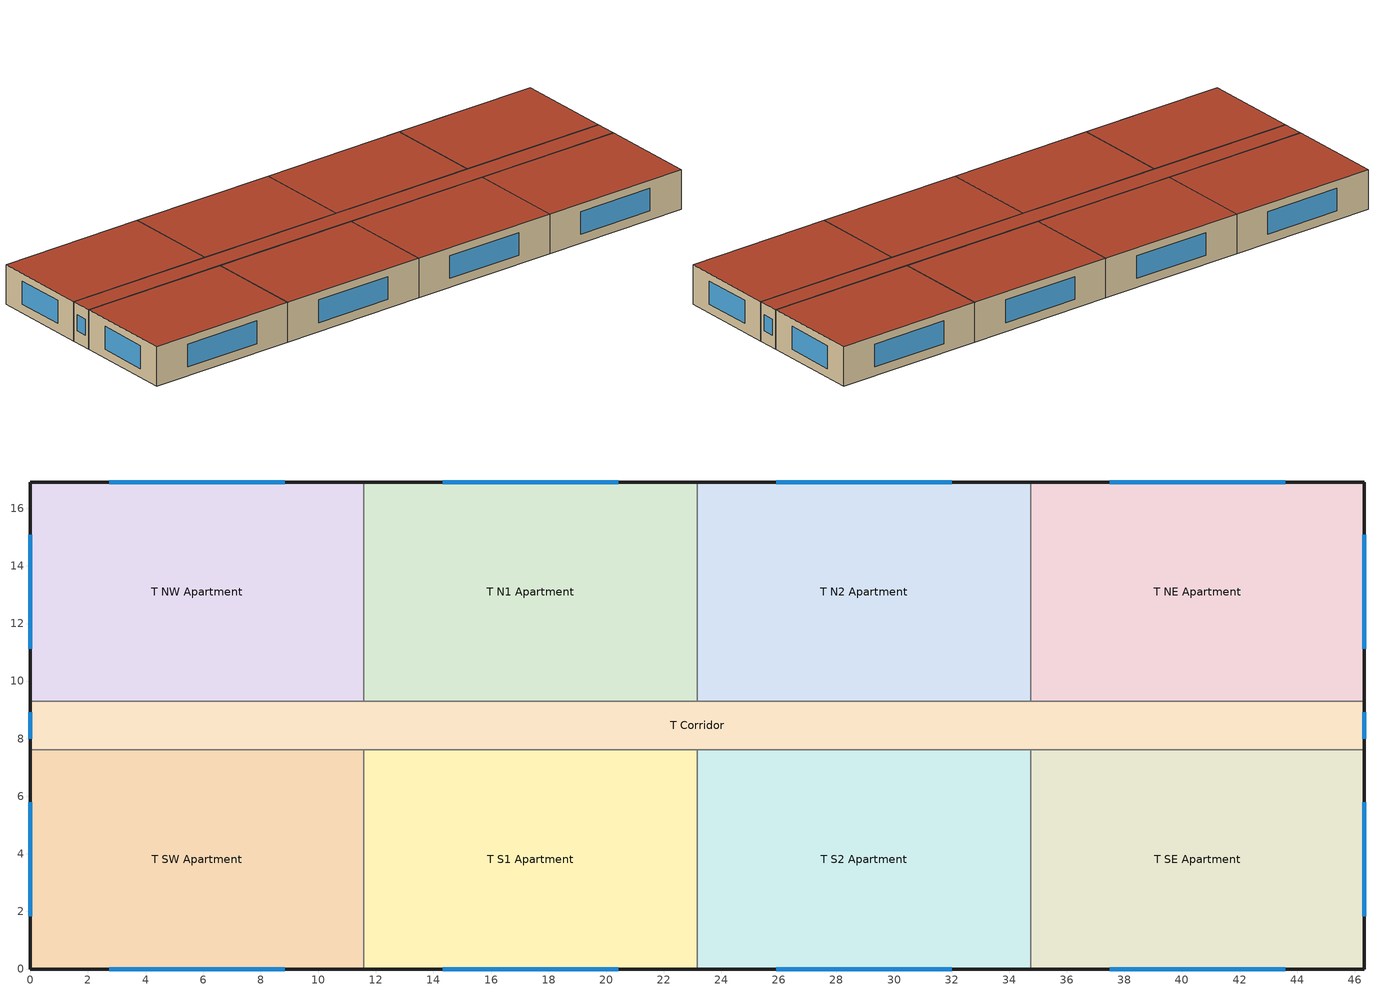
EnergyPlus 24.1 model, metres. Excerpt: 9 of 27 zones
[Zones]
T Corridor
 floor adiabatic (INT-FLOOR-TOPSIDE): 46.33,9.3 46.33,7.62 0,7.62 0,9.3 z9.14
 wall outside (Wood Frame Res Ext Wall): 46.33,7.62 46.33,9.3 / 0,9.3 0,7.62 z9.14:12.19
 wall to T NE Apartment (int-walls): 46.33,9.3 34.75,9.3 z9.14:12.19
 wall to T SW Apartment (int-walls): 0,7.62 11.58,7.62 z9.14:12.19
 wall to T NW Apartment (int-walls): 11.58,9.3 0,9.3 z9.14:12.19
 wall to T N1 Apartment (int-walls): 23.16,9.3 11.58,9.3 z9.14:12.19
 wall to T N2 Apartment (int-walls): 34.75,9.3 23.16,9.3 z9.14:12.19
 wall to T S1 Apartment (int-walls): 11.58,7.62 23.16,7.62 z9.14:12.19
 wall to T S2 Apartment (int-walls): 23.16,7.62 34.75,7.62 z9.14:12.19
 wall to T SE Apartment (int-walls): 34.75,7.62 46.33,7.62 z9.14:12.19
 window (Window Res Operable): 0,8.91 0,8 / 46.33,8 46.33,8.91 z10.1:11.32
 roof outside (IEAD Res Roof): 46.33,7.62 46.33,9.3 0,9.3 0,7.62 z12.19
T N1 Apartment
 floor adiabatic (INT-FLOOR-TOPSIDE): 23.16,16.92 23.16,9.3 11.58,9.3 11.58,16.92 z9.14
 wall outside (Wood Frame Res Ext Wall): 23.16,16.92 11.58,16.92 z9.14:12.19
 wall to T N2 Apartment (int-walls): 23.16,9.3 23.16,16.92 z9.14:12.19
 wall to T NW Apartment (int-walls): 11.58,16.92 11.58,9.3 z9.14:12.19
 window (Window Res Operable): 20.42,16.92 14.33,16.92 z9.84:11.58
 roof outside (IEAD Res Roof): 23.16,9.3 23.16,16.92 11.58,16.92 11.58,9.3 z12.19
T N2 Apartment
 floor adiabatic (INT-FLOOR-TOPSIDE): 34.75,16.92 34.75,9.3 23.16,9.3 23.16,16.92 z9.14
 wall outside (Wood Frame Res Ext Wall): 34.75,16.92 23.16,16.92 z9.14:12.19
 wall to T NE Apartment (int-walls): 34.75,9.3 34.75,16.92 z9.14:12.19
 window (Window Res Operable): 32,16.92 25.91,16.92 z9.84:11.58
 roof outside (IEAD Res Roof): 34.75,9.3 34.75,16.92 23.16,16.92 23.16,9.3 z12.19
T NE Apartment
 floor adiabatic (INT-FLOOR-TOPSIDE): 46.33,16.92 46.33,9.3 34.75,9.3 34.75,16.92 z9.14
 wall outside (Wood Frame Res Ext Wall): 46.33,9.3 46.33,16.92 34.75,16.92 z9.14:12.19
 window (Window Res Operable): 43.58,16.92 37.49,16.92 z9.84:11.58; 46.33,11.13 46.33,15.09 z9.83:11.59
 roof outside (IEAD Res Roof): 46.33,9.3 46.33,16.92 34.75,16.92 34.75,9.3 z12.19
T NW Apartment
 floor adiabatic (INT-FLOOR-TOPSIDE): 11.58,16.92 11.58,9.3 0,9.3 0,16.92 z9.14
 wall outside (Wood Frame Res Ext Wall): 11.58,16.92 0,16.92 0,9.3 z9.14:12.19
 window (Window Res Operable): 8.83,16.92 2.75,16.92 z9.84:11.58; 0,15.09 0,11.13 z9.83:11.59
 roof outside (IEAD Res Roof): 11.58,9.3 11.58,16.92 0,16.92 0,9.3 z12.19
T S1 Apartment
 floor adiabatic (INT-FLOOR-TOPSIDE): 23.16,7.62 23.16,0 11.58,0 11.58,7.62 z9.14
 wall outside (Wood Frame Res Ext Wall): 11.58,0 23.16,0 z9.14:12.19
 wall to T S2 Apartment (int-walls): 23.16,0 23.16,7.62 z9.14:12.19
 wall to T SW Apartment (int-walls): 11.58,7.62 11.58,0 z9.14:12.19
 window (Window Res Operable): 14.33,0 20.42,0 z9.84:11.58
 roof outside (IEAD Res Roof): 23.16,0 23.16,7.62 11.58,7.62 11.58,0 z12.19
T S2 Apartment
 floor adiabatic (INT-FLOOR-TOPSIDE): 34.75,7.62 34.75,0 23.16,0 23.16,7.62 z9.14
 wall outside (Wood Frame Res Ext Wall): 23.16,0 34.75,0 z9.14:12.19
 wall to T SE Apartment (int-walls): 34.75,0 34.75,7.62 z9.14:12.19
 window (Window Res Operable): 25.91,0 32,0 z9.84:11.58
 roof outside (IEAD Res Roof): 34.75,0 34.75,7.62 23.16,7.62 23.16,0 z12.19
T SE Apartment
 floor adiabatic (INT-FLOOR-TOPSIDE): 46.33,7.62 46.33,0 34.75,0 34.75,7.62 z9.14
 wall outside (Wood Frame Res Ext Wall): 34.75,0 46.33,0 46.33,7.62 z9.14:12.19
 window (Window Res Operable): 46.33,1.83 46.33,5.79 z9.83:11.59; 37.49,0 43.58,0 z9.84:11.58
 roof outside (IEAD Res Roof): 46.33,0 46.33,7.62 34.75,7.62 34.75,0 z12.19
T SW Apartment
 floor adiabatic (INT-FLOOR-TOPSIDE): 11.58,7.62 11.58,0 0,0 0,7.62 z9.14
 wall outside (Wood Frame Res Ext Wall): 0,7.62 0,0 11.58,0 z9.14:12.19
 window (Window Res Operable): 0,5.79 0,1.83 z9.83:11.59; 2.75,0 8.83,0 z9.84:11.58
 roof outside (IEAD Res Roof): 11.58,0 11.58,7.62 0,7.62 0,0 z12.19
[Building]
Ref Bldg Midrise Apartment Pre1980_v1.3_5.0: North Axis {deg}=0; Terrain=City; Loads Convergence Tolerance Value {W}=0.04; Temperature Convergence Tolerance Value {deltaC}=0.2; Solar Distribution=FullInteriorAndExterior; Maximum Number of Warmup Days=30; Minimum Number of Warmup Days=6
[Site:Location]
USA IL-CHICAGO-OHARE: Latitude {deg}=41.77; Longitude {deg}=-87.75; Time Zone {hr}=-6; Elevation {m}=190
[SizingPeriod:DesignDay] Day of Month=21; Dry-Bulb Temperature Range Modifier Type=DefaultMultipliers; Humidity Condition Type=Wetbulb; Barometric Pressure {Pa}=99063; Rain Indicator=No; Snow Indicator=No; Daylight Saving Time Indicator=No; Solar Model Indicator=ASHRAEClearSky; Begin Environment Reset Mode=FullResetAtBeginEnvironment
Name | Month | Day Type | Maximum Dry-Bulb Temperature {C} | Daily Dry-Bulb Temperature Range {deltaC} | Wetbulb or DewPoint at Maximum Dry-Bulb {C} | Wind Speed {m/s} | Wind Direction {deg} | Sky Clearness
CHICAGO Ann Clg .4% Condns WB=>MDB | 7 | SummerDesignDay | 31.2 | 10.7 | 25.5 | 5.3 | 230 | 1
CHICAGO Ann Htg 99.6% Condns DB | 1 | WinterDesignDay | -20.6 | 0 | -20.6 | 4.9 | 270 | 0
[Site:GroundTemperature:BuildingSurface]
15, 15, 15, 15, 15, 15, 15, 15, 15, 15, 15, 15
[Material] Thermal Absorptance=0.9
Name | Roughness | Thickness {m} | Conductivity {W/m-K} | Density {kg/m3} | Specific Heat {J/kg-K} | Solar Absorptance | Visible Absorptance
1/2IN Gypsum | Smooth | 0.0127 | 0.16 | 784.9 | 830 | 0.92 | 0.92
IEAD Res Roof Insulation | MediumRough | 0.18 | 0.049 | 265 | 836.8 | 0.7 | 0.7
MAT-CC05 4 HW CONCRETE | Rough | 0.1016 | 1.311 | 2240 | 836.8 | 0.7 | 0.7
Roof Membrane | VeryRough | 0.0095 | 0.16 | 1121.29 | 1460 | 0.7 | 0.7
Std Wood 6inch | MediumSmooth | 0.15 | 0.12 | 540 | 1210 | 0.7 | 0.7
Wood Frame Res Wall batt Insulation | MediumRough | 0.1 | 0.04 | 12 | 840 | 0.7 | 0.7
Brick Veneer | MediumRough | 0.1016 | 0.8 | 1920 | 840 | 0.7 | 0.7
Wood_Joist_184mm | MediumRough | 0.184 | 0.12 | 600 | 1600 | 0.6 | 0.6
XPS_8inch | MediumRough | 0.2032 | 0.028 | 35 | 1450 | 0.7 | 0.7
XPS_4inch | MediumRough | 0.1016 | 0.028 | 35 | 1450 | 0.7 | 0.7
[Material:NoMass] Thermal Absorptance=0.9; Solar Absorptance=0.7
Name | Roughness | Thermal Resistance {m2-K/W} | Visible Absorptance
CP02 CARPET PAD | VeryRough | 0.2165 | 0.8
MAT-AIR-WALL | Rough | 0.207949 | 0.7
[WindowMaterial:SimpleGlazingSystem]
Res Operable Assembly Window: U-Factor {W/m2-K}=1.7; Solar Heat Gain Coefficient=0.5
[Construction]
IEAD Res Roof: Roof Membrane, XPS_8inch, Wood_Joist_184mm, IEAD Res Roof Insulation, 1/2IN Gypsum
int-walls: 1/2IN Gypsum, 1/2IN Gypsum
InteriorFurnishings: Std Wood 6inch
Wood Frame Res Ext Wall: Brick Veneer, 1/2IN Gypsum, MAT-AIR-WALL, XPS_4inch, Wood Frame Res Wall batt Insulation, 1/2IN Gypsum
Window Res Operable: Res Operable Assembly Window
INT-FLOOR-TOPSIDE: MAT-CC05 4 HW CONCRETE, CP02 CARPET PAD
[Space]
Name | Zone
T Corridor Space | T Corridor
T N1 Apartment Space | T N1 Apartment
T N2 Apartment Space | T N2 Apartment
T NE Apartment Space | T NE Apartment
T NW Apartment Space | T NW Apartment
T S1 Apartment Space | T S1 Apartment
T S2 Apartment Space | T S2 Apartment
T SE Apartment Space | T SE Apartment
T SW Apartment Space | T SW Apartment
[Zone] Multiplier=1; Part of Total Floor Area=Yes
T Corridor; T N1 Apartment; T N2 Apartment; T NE Apartment; T NW Apartment; T S1 Apartment; T S2 Apartment; T SE Apartment; T SW Apartment
[InternalMass] Construction=InteriorFurnishings
Name | Zone or ZoneList | Space or SpaceList | Surface Area {m2}
T Corridor Internal Mass | T Corridor | T Corridor Space | 155.3169
T N1 Apartment Internal Mass | T N1 Apartment | T N1 Apartment Space | 176.4974
T N2 Apartment Internal Mass | T N2 Apartment | T N2 Apartment Space | 176.4974
T NE Apartment Internal Mass | T NE Apartment | T NE Apartment Space | 176.4974
T NW Apartment Internal Mass | T NW Apartment | T NW Apartment Space | 176.4974
T S1 Apartment Internal Mass | T S1 Apartment | T S1 Apartment Space | 176.4974
T S2 Apartment Internal Mass | T S2 Apartment | T S2 Apartment Space | 176.4974
T SE Apartment Internal Mass | T SE Apartment | T SE Apartment Space | 176.4974
T SW Apartment Internal Mass | T SW Apartment | T SW Apartment Space | 176.4974
[People] Number of People Schedule=APT_OCC_SCH; Number of People Calculation Method=People; Number of People=2.5; Fraction Radiant=0.3; Activity Level Schedule=ACTIVITY_SCH; Enable ASHRAE 55 Comfort Warnings=No; Mean Radiant Temperature Calculation Type=EnclosureAveraged; Work Efficiency Schedule=WORK_EFF_SCH; Clothing Insulation Schedule=CLOTHING_SCH; Air Velocity Schedule=AIR_VELO_SCH; Thermal Comfort Model 1 Type=FANGER
Name | Zone or ZoneList or Space or SpaceList
T N1 Apartment People | T N1 Apartment Space
T N2 Apartment People | T N2 Apartment Space
T NE Apartment People | T NE Apartment Space
T NW Apartment People | T NW Apartment Space
T S1 Apartment People | T S1 Apartment Space
T S2 Apartment People | T S2 Apartment Space
T SE Apartment People | T SE Apartment Space
T SW Apartment People | T SW Apartment Space
[Lights] Design Level Calculation Method=Watts/Area; Return Air Fraction=0; Fraction Radiant=0.7; Fraction Visible=0.2; Fraction Replaceable=1; Return Air Fraction Calculated from Plenum Temperature=No
Name | Zone or ZoneList or Space or SpaceList | Schedule | Watts per Floor Area {W/m2}
T Corridor_Lights | T Corridor Space | COR_LIGHT_SCH | 9.9
T N1 Apartment_Lights | T N1 Apartment Space | APT_LIGHT_SCH | 3.88
T N2 Apartment_Lights | T N2 Apartment Space | APT_LIGHT_SCH | 3.88
T NE Apartment_Lights | T NE Apartment Space | APT_LIGHT_SCH | 3.88
T NW Apartment_Lights | T NW Apartment Space | APT_LIGHT_SCH | 3.88
T S1 Apartment_Lights | T S1 Apartment Space | APT_LIGHT_SCH | 3.88
T S2 Apartment_Lights | T S2 Apartment Space | APT_LIGHT_SCH | 3.88
T SE Apartment_Lights | T SE Apartment Space | APT_LIGHT_SCH | 3.88
T SW Apartment_Lights | T SW Apartment Space | APT_LIGHT_SCH | 3.88
[ElectricEquipment] Schedule=APT_EQP_SCH; Design Level Calculation Method=Watts/Area; Watts per Floor Area {W/m2}=5.38; Fraction Latent=0; Fraction Radiant=0.5; Fraction Lost=0
Name | Zone or ZoneList or Space or SpaceList
T N1 Apartment_PlugMisc_Equip | T N1 Apartment Space
T N2 Apartment_PlugMisc_Equip | T N2 Apartment Space
T NE Apartment_PlugMisc_Equip | T NE Apartment Space
T NW Apartment_PlugMisc_Equip | T NW Apartment Space
T S1 Apartment_PlugMisc_Equip | T S1 Apartment Space
T S2 Apartment_PlugMisc_Equip | T S2 Apartment Space
T SE Apartment_PlugMisc_Equip | T SE Apartment Space
T SW Apartment_PlugMisc_Equip | T SW Apartment Space
[ZoneInfiltration:DesignFlowRate] Schedule=INFIL_SCH; Design Flow Rate Calculation Method=AirChanges/Hour; Air Changes per Hour {1/hr}=0.4; Constant Term Coefficient=1; Temperature Term Coefficient=0; Velocity Term Coefficient=0; Velocity Squared Term Coefficient=0
Name | Zone or ZoneList or Space or SpaceList
T Corridor_Infiltration | T Corridor Space
T N1 Apartment_Infiltration | T N1 Apartment Space
T N2 Apartment_Infiltration | T N2 Apartment Space
T NE Apartment_Infiltration | T NE Apartment Space
T NW Apartment_Infiltration | T NW Apartment Space
T S1 Apartment_Infiltration | T S1 Apartment Space
T S2 Apartment_Infiltration | T S2 Apartment Space
T SE Apartment_Infiltration | T SE Apartment Space
T SW Apartment_Infiltration | T SW Apartment Space
[Exterior:Lights]
Exterior Facade Lighting: Schedule=ALWAYS_ON; Design Level {W}=6436; Control Option=AstronomicalClock
[DesignSpecification:OutdoorAir] Outdoor Air Method=Sum; Outdoor Air Flow per Person {m3/s-person}=0; Outdoor Air Flow per Zone Floor Area {m3/s-m2}=0; Outdoor Air Flow Air Changes per Hour {1/hr}=0
Name | Outdoor Air Flow per Zone {m3/s}
SZ DSOA T Corridor | 0
SZ DSOA T N1 Apartment; SZ DSOA T N2 Apartment; SZ DSOA T NE Apartment; SZ DSOA T NW Apartment; SZ DSOA T S1 Apartment; SZ DSOA T S2 Apartment; SZ DSOA T SE Apartment; SZ DSOA T SW Apartment | 0.04248
[DesignSpecification:OutdoorAir:SpaceList]
Name | Space 1 | Space 1 Design Specification Outdoor Air Object
T Corridor DSOA Space List | T Corridor Space | SZ DSOA T Corridor
T N1 Apartment DSOA Space List | T N1 Apartment Space | SZ DSOA T N1 Apartment
T N2 Apartment DSOA Space List | T N2 Apartment Space | SZ DSOA T N2 Apartment
T NE Apartment DSOA Space List | T NE Apartment Space | SZ DSOA T NE Apartment
T NW Apartment DSOA Space List | T NW Apartment Space | SZ DSOA T NW Apartment
T S1 Apartment DSOA Space List | T S1 Apartment Space | SZ DSOA T S1 Apartment
T S2 Apartment DSOA Space List | T S2 Apartment Space | SZ DSOA T S2 Apartment
T SE Apartment DSOA Space List | T SE Apartment Space | SZ DSOA T SE Apartment
T SW Apartment DSOA Space List | T SW Apartment Space | SZ DSOA T SW Apartment
[Sizing:Zone] Zone Cooling Design Supply Air Temperature Input Method=SupplyAirTemperature; Zone Cooling Design Supply Air Temperature Difference {deltaC}=11.11; Zone Heating Design Supply Air Temperature Input Method=SupplyAirTemperature; Zone Heating Design Supply Air Temperature {C}=40; Zone Heating Design Supply Air Temperature Difference {deltaC}=11.11; Zone Cooling Design Supply Air Humidity Ratio {kgWater/kgDryAir}=0.0085; Zone Heating Design Supply Air Humidity Ratio {kgWater/kgDryAir}=0.008; Cooling Design Air Flow Method=DesignDayWithLimit; Cooling Design Air Flow Rate {m3/s}=0; Cooling Minimum Air Flow per Zone Floor Area {m3/s-m2}=0.000762; Cooling Minimum Air Flow {m3/s}=0; Cooling Minimum Air Flow Fraction=0; Heating Design Air Flow Method=DesignDay; Heating Design Air Flow Rate {m3/s}=0; Heating Maximum Air Flow per Zone Floor Area {m3/s-m2}=0.002032; Heating Maximum Air Flow {m3/s}=0.141576; Heating Maximum Air Flow Fraction=0.3; Account for Dedicated Outdoor Air System=No; Zone Load Sizing Method=Sensible Load Only No Latent Load; Zone Latent Cooling Design Supply Air Humidity Ratio Input Method=HumidityRatioDifference; Zone Cooling Design Supply Air Humidity Ratio Difference {kgWater/kgDryAir}=0.005; Zone Latent Heating Design Supply Air Humidity Ratio Input Method=HumidityRatioDifference; Zone Humidification Design Supply Air Humidity Ratio Difference {kgWater/kgDryAir}=0.005
Name | Zone Cooling Design Supply Air Temperature {C} | Design Specification Outdoor Air Object
T Corridor | 11.1 | T Corridor DSOA Space List
T N1 Apartment | 11.1 | T N1 Apartment DSOA Space List
T N2 Apartment | 11.1 | T N2 Apartment DSOA Space List
T NE Apartment | 11.1 | T NE Apartment DSOA Space List
T NW Apartment | 11.1 | T NW Apartment DSOA Space List
T S1 Apartment | 11.1 | T S1 Apartment DSOA Space List
T S2 Apartment | 11.1 | T S2 Apartment DSOA Space List
T SE Apartment | 11.1 | T SE Apartment DSOA Space List
T SW Apartment | 14 | T SW Apartment DSOA Space List
[ZoneControl:Thermostat] Temperature Difference Between Cutout And Setpoint {deltaC}=0
Name | Zone or ZoneList | Control Type Schedule | Control 1
T Corridor Thermostat | T Corridor | T Corridor Thermostat Schedule | T Corridor DualSPSched
T N1 Apartment Thermostat | T N1 Apartment | T N1 Apartment Thermostat Schedule | T N1 Apartment DualSPSched
T N2 Apartment Thermostat | T N2 Apartment | T N2 Apartment Thermostat Schedule | T N2 Apartment DualSPSched
T NE Apartment Thermostat | T NE Apartment | T NE Apartment Thermostat Schedule | T NE Apartment DualSPSched
T NW Apartment Thermostat | T NW Apartment | T NW Apartment Thermostat Schedule | T NW Apartment DualSPSched
T S1 Apartment Thermostat | T S1 Apartment | T S1 Apartment Thermostat Schedule | T S1 Apartment DualSPSched
T S2 Apartment Thermostat | T S2 Apartment | T S2 Apartment Thermostat Schedule | T S2 Apartment DualSPSched
T SE Apartment Thermostat | T SE Apartment | T SE Apartment Thermostat Schedule | T SE Apartment DualSPSched
T SW Apartment Thermostat | T SW Apartment | T SW Apartment Thermostat Schedule | T SW Apartment DualSPSched
[ThermostatSetpoint:DualSetpoint]
Name | Heating Setpoint Temperature Schedule | Cooling Setpoint Temperature Schedule
T Corridor DualSPSched | UnitHeater_HtgSP_Sch | UnitHeater_ClgSP_Sch
T N1 Apartment DualSPSched; T N2 Apartment DualSPSched; T NE Apartment DualSPSched; T NW Apartment DualSPSched; T S1 Apartment DualSPSched; T S2 Apartment DualSPSched; T SE Apartment DualSPSched; T SW Apartment DualSPSched | APT_HTGSETP_SCH | APT_CLGSETP_SCH
[ZoneHVAC:IdealLoadsAirSystem] Availability Schedule=Always On Discrete; Maximum Heating Supply Air Temperature {C}=50; Minimum Cooling Supply Air Temperature {C}=13; Maximum Heating Supply Air Humidity Ratio {kgWater/kgDryAir}=0.0156; Minimum Cooling Supply Air Humidity Ratio {kgWater/kgDryAir}=0.0077; Heating Limit=NoLimit; Cooling Limit=NoLimit; Dehumidification Control Type=ConstantSensibleHeatRatio; Cooling Sensible Heat Ratio=0.7; Humidification Control Type=None; Demand Controlled Ventilation Type=None; Outdoor Air Economizer Type=NoEconomizer; Heat Recovery Type=None; Sensible Heat Recovery Effectiveness=0.7; Latent Heat Recovery Effectiveness=0.65
T Corridor; T N1 Apartment; T N2 Apartment; T NE Apartment; T NW Apartment; T S1 Apartment; T S2 Apartment; T SE Apartment; T SW Apartment
[Schedule:Compact]
COR_LIGHT_SCH; ALWAYS_ON; INFIL_SCH: Through: 12/31, For: AllDays, Until: 24:00, 1
UnitHeater_HtgSP_Sch: THROUGH: 12/31, FOR:AllDays, UNTIL: 24:00, 15.6
UnitHeater_ClgSP_Sch: THROUGH: 12/31, FOR:AllDays, UNTIL: 24:00, 40
APT_LIGHT_SCH: Through: 12/31, For: AllDays, Until: 04:00, 0.067, Until: 05:00, 0.187, Until: 06:00, 0.394, Until: 07:00, 0.44, Until: 08:00, 0.393, Until: 09:00, 0.172, Until: 15:00, 0.119, Until: 16:00, 0.206, Until: 17:00, 0.439, Until: 18:00, 0.616, Until: 19:00, 0.829, Until: 20:00, 0.986, Until: 21:00, 1, Until: 22:00, 0.692, Until: 23:00, 0.384, Until: 24:00, 0.16
APT_OCC_SCH: Through: 12/31, For: AllDays, Until: 7:00, 1, Until: 8:00, 0.85, Until: 9:00, 0.39, Until: 16:00, 0.25, Until: 17:00, 0.3, Until: 18:00, 0.52, Until: 21:00, 0.87, Until: 24:00, 1
ACTIVITY_SCH: Through: 12/31, For: AllDays, Until: 24:00, 120
WORK_EFF_SCH: Through: 12/31, For: AllDays, Until: 24:00, 0
CLOTHING_SCH: Through: 04/30, For: AllDays, Until: 24:00, 1, Through: 09/30, For: AllDays, Until: 24:00, 0.5, Through: 12/31, For: AllDays, Until: 24:00, 1
AIR_VELO_SCH: Through: 12/31, For: AllDays, Until: 24:00, 0.2
APT_EQP_SCH: Through: 12/31, For: AllDays, Until: 1:00, 0.45, Until: 2:00, 0.41, Until: 3:00, 0.39, Until: 5:00, 0.38, Until: 6:00, 0.43, Until: 7:00, 0.54, Until: 8:00, 0.65, Until: 9:00, 0.66, Until: 10:00, 0.67, Until: 11:00, 0.69, Until: 12:00, 0.7, Until: 13:00, 0.69, Until: 14:00, 0.66, Until: 15:00, 0.65, Until: 16:00, 0.68, Until: 17:00, 0.8, Until: 19:00, 1, Until: 20:00, 0.93, Until: 21:00, 0.89, Until: 22:00, 0.85, Until: 23:00, 0.71, Until: 24:00, 0.58
APT_HTGSETP_SCH: THROUGH: 12/31, FOR:AllDays, UNTIL: 24:00, 21.1
APT_CLGSETP_SCH: THROUGH: 12/31, FOR:AllDays, UNTIL: 24:00, 23.9
T Corridor Thermostat Schedule; T N1 Apartment Thermostat Schedule; T N2 Apartment Thermostat Schedule; T NE Apartment Thermostat Schedule; T NW Apartment Thermostat Schedule; T S1 Apartment Thermostat Schedule; T S2 Apartment Thermostat Schedule; T SE Apartment Thermostat Schedule; T SW Apartment Thermostat Schedule: Through: 12/31, For: AllDays, Until: 24:00, 4
[Schedule:Constant]
Always On Discrete: Hourly Value=1
